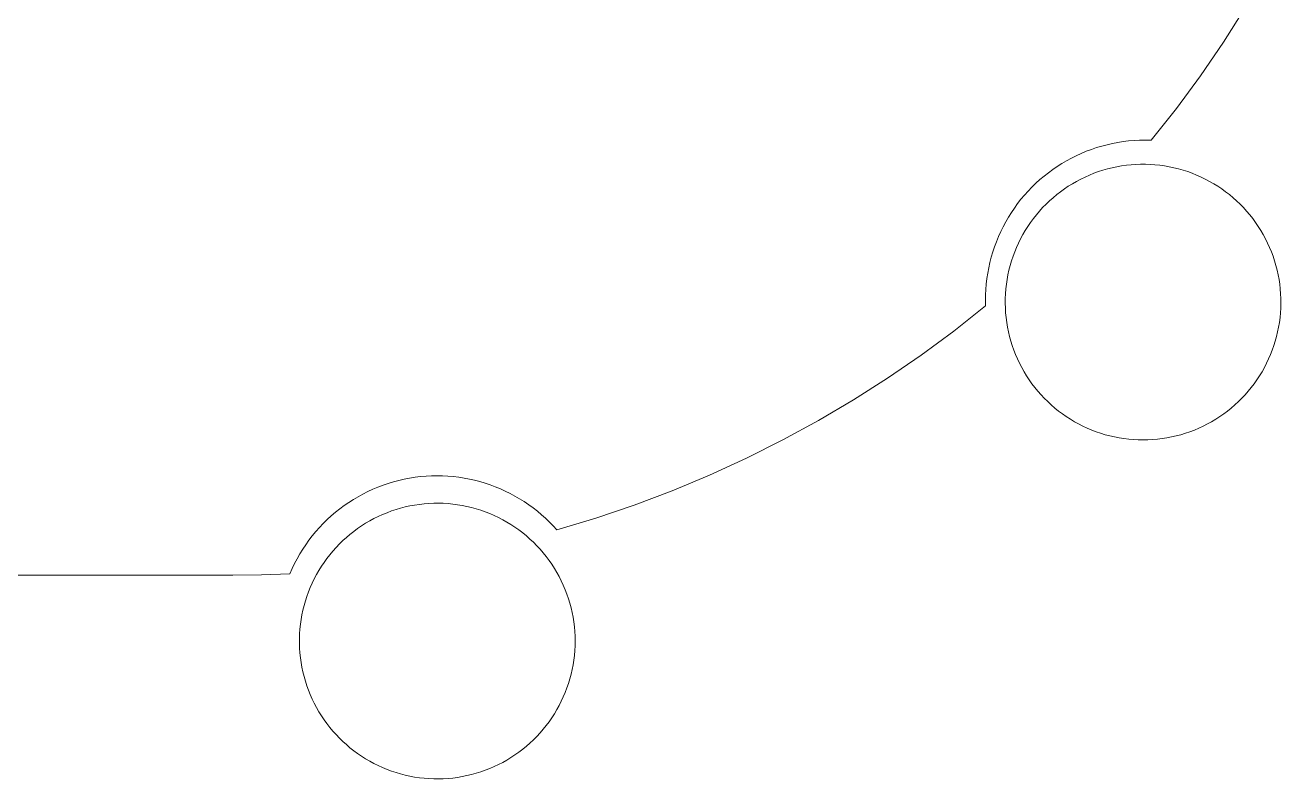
# Model space of a CAD drawing. Header units: millimetres. Extents: x 8434 to 10928, y 788 to 2545.
# Drawn here: x 9494.1 to 9551.2, y 841 to 875.3 of the extents above; entities that cross this region are included whole.
import ezdxf

# ---------------------------------------------------------------- set-up
doc = ezdxf.new("R2010")
doc.units = ezdxf.units.MM
doc.layers.add('ZANO_R', color=7, linetype='Continuous', lineweight=0)

msp = doc.modelspace()

# ---------------------------------------------------------------- linework, layer by layer
at = {"layer": 'ZANO_R'}
for p, q in [((9549.609, 876.06), (9548.618, 874.503)), ((9548.618, 874.503), (9547.574, 872.981)), ((9547.574, 872.981), (9546.479, 871.495)), ((9546.479, 871.495), (9545.333, 870.048)), ((9542.149, 869.449), (9542.379, 869.545)), ((9542.379, 869.545), (9542.611, 869.632)), ((9542.611, 869.632), (9542.847, 869.712)), ((9542.847, 869.712), (9543.085, 869.783)), ((9543.085, 869.783), (9543.325, 869.846)), ((9543.325, 869.846), (9543.567, 869.901)), ((9543.567, 869.901), (9543.811, 869.947)), ((9543.811, 869.947), (9544.056, 869.986)), ((9544.056, 869.986), (9544.303, 870.015)), ((9544.303, 870.015), (9544.551, 870.036)), ((9544.551, 870.036), (9544.799, 870.049)), ((9544.799, 870.049), (9545.047, 870.054)), ((9545.19, 870.052), (9545.047, 870.054)), ((9545.333, 870.048), (9545.19, 870.052)), ((9541.059, 868.858), (9541.269, 868.991)), ((9541.269, 868.991), (9541.483, 869.117)), ((9541.483, 869.117), (9541.701, 869.235)), ((9541.701, 869.235), (9541.923, 869.346)), ((9541.923, 869.346), (9542.149, 869.449)), ((9544.633, 868.948), (9544.416, 868.933)), ((9544.85, 868.955), (9544.633, 868.948)), ((9545.067, 868.955), (9544.85, 868.955)), ((9545.285, 868.948), (9545.067, 868.955)), ((9545.502, 868.933), (9545.285, 868.948)), ((9540.269, 868.256), (9540.459, 868.417)), ((9540.459, 868.417), (9540.654, 868.571)), ((9540.654, 868.571), (9540.854, 868.718)), ((9540.854, 868.718), (9541.059, 868.858)), ((9542.523, 868.463), (9542.324, 868.375)), ((9542.725, 868.545), (9542.523, 868.463)), ((9542.929, 868.619), (9542.725, 868.545)), ((9543.136, 868.685), (9542.929, 868.619)), ((9543.345, 868.745), (9543.136, 868.685)), ((9543.557, 868.797), (9543.345, 868.745)), ((9543.769, 868.842), (9543.557, 868.797)), ((9543.984, 868.88), (9543.769, 868.842)), ((9544.199, 868.91), (9543.984, 868.88)), ((9544.416, 868.933), (9544.199, 868.91)), ((9545.718, 868.91), (9545.502, 868.933)), ((9545.934, 868.88), (9545.718, 868.91)), ((9546.148, 868.842), (9545.934, 868.88)), ((9546.361, 868.797), (9546.148, 868.842)), ((9546.572, 868.745), (9546.361, 868.797)), ((9546.781, 868.685), (9546.572, 868.745)), ((9546.988, 868.619), (9546.781, 868.685)), ((9547.193, 868.545), (9546.988, 868.619)), ((9547.395, 868.463), (9547.193, 868.545)), ((9547.594, 868.375), (9547.395, 868.463)), ((9539.735, 867.737), (9539.907, 867.917)), ((9539.907, 867.917), (9540.085, 868.09)), ((9540.085, 868.09), (9540.269, 868.256)), ((9541.381, 867.835), (9541.205, 867.708)), ((9541.562, 867.956), (9541.381, 867.835)), ((9541.747, 868.071), (9541.562, 867.956)), ((9541.936, 868.179), (9541.747, 868.071)), ((9542.128, 868.281), (9541.936, 868.179)), ((9542.324, 868.375), (9542.128, 868.281)), ((9547.789, 868.281), (9547.594, 868.375)), ((9547.982, 868.179), (9547.789, 868.281)), ((9548.17, 868.071), (9547.982, 868.179)), ((9548.355, 867.956), (9548.17, 868.071)), ((9548.536, 867.835), (9548.355, 867.956)), ((9548.712, 867.708), (9548.536, 867.835)), ((9539.257, 867.166), (9539.409, 867.362)), ((9539.409, 867.362), (9539.569, 867.553)), ((9539.569, 867.553), (9539.735, 867.737)), ((9540.704, 867.29), (9540.547, 867.14)), ((9540.866, 867.435), (9540.704, 867.29)), ((9541.033, 867.574), (9540.866, 867.435)), ((9541.205, 867.708), (9541.033, 867.574)), ((9548.884, 867.574), (9548.712, 867.708)), ((9549.051, 867.435), (9548.884, 867.574)), ((9549.214, 867.29), (9549.051, 867.435)), ((9549.371, 867.14), (9549.214, 867.29)), ((9538.84, 866.549), (9538.972, 866.76)), ((9538.972, 866.76), (9539.111, 866.966)), ((9539.111, 866.966), (9539.257, 867.166)), ((9540.248, 866.823), (9540.108, 866.657)), ((9540.395, 866.984), (9540.248, 866.823)), ((9540.547, 867.14), (9540.395, 866.984)), ((9549.523, 866.984), (9549.371, 867.14)), ((9549.669, 866.823), (9549.523, 866.984)), ((9549.81, 866.657), (9549.669, 866.823)), ((9538.488, 865.893), (9538.598, 866.115)), ((9538.598, 866.115), (9538.715, 866.334)), ((9538.715, 866.334), (9538.84, 866.549)), ((9539.722, 866.131), (9539.605, 865.947)), ((9539.844, 866.311), (9539.722, 866.131)), ((9539.973, 866.486), (9539.844, 866.311)), ((9540.108, 866.657), (9539.973, 866.486)), ((9549.944, 866.486), (9549.81, 866.657)), ((9550.073, 866.311), (9549.944, 866.486)), ((9550.196, 866.131), (9550.073, 866.311)), ((9550.312, 865.947), (9550.196, 866.131)), ((9538.292, 865.436), (9538.386, 865.666)), ((9538.386, 865.666), (9538.488, 865.893)), ((9539.392, 865.568), (9539.296, 865.373)), ((9539.495, 865.76), (9539.392, 865.568)), ((9539.605, 865.947), (9539.495, 865.76)), ((9550.422, 865.76), (9550.312, 865.947)), ((9550.525, 865.568), (9550.422, 865.76)), ((9550.622, 865.373), (9550.525, 865.568)), ((9538.057, 864.729), (9538.127, 864.968)), ((9538.127, 864.968), (9538.206, 865.203)), ((9538.206, 865.203), (9538.292, 865.436)), ((9539.123, 864.974), (9539.047, 864.77)), ((9539.206, 865.175), (9539.123, 864.974)), ((9539.296, 865.373), (9539.206, 865.175)), ((9550.712, 865.175), (9550.622, 865.373)), ((9550.794, 864.974), (9550.712, 865.175)), ((9550.87, 864.77), (9550.794, 864.974)), ((9537.942, 864.246), (9537.996, 864.489)), ((9537.996, 864.489), (9538.057, 864.729)), ((9538.979, 864.564), (9538.917, 864.355)), ((9539.047, 864.77), (9538.979, 864.564)), ((9550.939, 864.564), (9550.87, 864.77)), ((9551, 864.355), (9550.939, 864.564)), ((9537.86, 863.756), (9537.897, 864.002)), ((9537.897, 864.002), (9537.942, 864.246)), ((9538.816, 863.932), (9538.777, 863.718)), ((9538.863, 864.144), (9538.816, 863.932)), ((9538.917, 864.355), (9538.863, 864.144)), ((9551.054, 864.144), (9551, 864.355)), ((9551.101, 863.932), (9551.054, 864.144)), ((9551.141, 863.718), (9551.101, 863.932)), ((9537.8, 863.014), (9537.811, 863.262)), ((9537.811, 863.262), (9537.831, 863.51)), ((9537.831, 863.51), (9537.86, 863.756)), ((9538.72, 863.287), (9538.703, 863.07)), ((9538.745, 863.503), (9538.72, 863.287)), ((9538.777, 863.718), (9538.745, 863.503)), ((9551.173, 863.503), (9551.141, 863.718)), ((9551.197, 863.287), (9551.173, 863.503)), ((9551.214, 863.07), (9551.197, 863.287)), ((9537.797, 862.765), (9537.8, 863.014)), ((9537.803, 862.517), (9537.797, 862.765)), ((9538.694, 862.852), (9538.692, 862.635)), ((9538.703, 863.07), (9538.694, 862.852)), ((9551.224, 862.852), (9551.214, 863.07)), ((9551.225, 862.635), (9551.224, 862.852)), ((9537.803, 862.517), (9536.355, 861.372)), ((9538.692, 862.635), (9538.698, 862.417)), ((9538.698, 862.417), (9538.711, 862.2)), ((9538.711, 862.2), (9538.732, 861.984)), ((9551.186, 861.984), (9551.207, 862.2)), ((9551.207, 862.2), (9551.22, 862.417)), ((9551.22, 862.417), (9551.225, 862.635)), ((9538.732, 861.984), (9538.76, 861.768)), ((9538.76, 861.768), (9538.795, 861.553)), ((9538.795, 861.553), (9538.839, 861.34)), ((9551.079, 861.34), (9551.122, 861.553)), ((9551.122, 861.553), (9551.158, 861.768)), ((9551.158, 861.768), (9551.186, 861.984)), ((9536.355, 861.372), (9534.87, 860.276)), ((9538.839, 861.34), (9538.889, 861.129)), ((9538.889, 861.129), (9538.947, 860.919)), ((9550.97, 860.919), (9551.028, 861.129)), ((9551.028, 861.129), (9551.079, 861.34)), ((9538.947, 860.919), (9539.012, 860.711)), ((9539.012, 860.711), (9539.084, 860.506)), ((9539.084, 860.506), (9539.164, 860.304)), ((9550.754, 860.304), (9550.833, 860.506)), ((9550.833, 860.506), (9550.905, 860.711)), ((9550.905, 860.711), (9550.97, 860.919)), ((9534.87, 860.276), (9533.348, 859.232)), ((9539.164, 860.304), (9539.25, 860.104)), ((9539.25, 860.104), (9539.343, 859.907)), ((9539.343, 859.907), (9539.443, 859.714)), ((9550.474, 859.714), (9550.574, 859.907)), ((9550.574, 859.907), (9550.668, 860.104)), ((9550.668, 860.104), (9550.754, 860.304)), ((9539.443, 859.714), (9539.55, 859.524)), ((9539.55, 859.524), (9539.663, 859.339)), ((9539.663, 859.339), (9539.782, 859.157)), ((9550.135, 859.157), (9550.255, 859.339)), ((9550.255, 859.339), (9550.368, 859.524)), ((9550.368, 859.524), (9550.474, 859.714)), ((9533.348, 859.232), (9531.791, 858.241)), ((9539.782, 859.157), (9539.908, 858.979)), ((9539.908, 858.979), (9540.04, 858.806)), ((9540.04, 858.806), (9540.177, 858.638)), ((9549.74, 858.638), (9549.878, 858.806)), ((9549.878, 858.806), (9550.01, 858.979)), ((9550.01, 858.979), (9550.135, 859.157)), ((9531.791, 858.241), (9530.201, 857.303)), ((9540.177, 858.638), (9540.321, 858.474)), ((9540.321, 858.474), (9540.47, 858.316)), ((9540.47, 858.316), (9540.624, 858.163)), ((9540.624, 858.163), (9540.784, 858.015)), ((9549.133, 858.015), (9549.293, 858.163)), ((9549.293, 858.163), (9549.447, 858.316)), ((9549.447, 858.316), (9549.597, 858.474)), ((9549.597, 858.474), (9549.74, 858.638)), ((9540.784, 858.015), (9540.949, 857.873)), ((9540.949, 857.873), (9541.118, 857.737)), ((9541.118, 857.737), (9541.293, 857.606)), ((9541.293, 857.606), (9541.471, 857.482)), ((9548.446, 857.482), (9548.625, 857.606)), ((9548.625, 857.606), (9548.799, 857.737)), ((9548.799, 857.737), (9548.969, 857.873)), ((9548.969, 857.873), (9549.133, 858.015)), ((9530.201, 857.303), (9528.58, 856.421)), ((9541.471, 857.482), (9541.654, 857.364)), ((9541.654, 857.364), (9541.841, 857.253)), ((9541.841, 857.253), (9542.031, 857.148)), ((9542.031, 857.148), (9542.226, 857.05)), ((9542.226, 857.05), (9542.423, 856.958)), ((9542.423, 856.958), (9542.623, 856.874)), ((9547.294, 856.874), (9547.494, 856.958)), ((9547.494, 856.958), (9547.692, 857.05)), ((9547.692, 857.05), (9547.886, 857.148)), ((9547.886, 857.148), (9548.076, 857.253)), ((9548.076, 857.253), (9548.263, 857.364)), ((9548.263, 857.364), (9548.446, 857.482)), ((9528.58, 856.421), (9526.93, 855.594)), ((9542.623, 856.874), (9542.827, 856.796)), ((9542.827, 856.796), (9543.032, 856.726)), ((9543.032, 856.726), (9543.241, 856.662)), ((9543.241, 856.662), (9543.451, 856.606)), ((9543.451, 856.606), (9543.663, 856.558)), ((9543.663, 856.558), (9543.876, 856.516)), ((9543.876, 856.516), (9544.091, 856.483)), ((9544.091, 856.483), (9544.307, 856.456)), ((9544.307, 856.456), (9544.524, 856.437)), ((9544.524, 856.437), (9544.741, 856.426)), ((9544.741, 856.426), (9544.959, 856.422)), ((9544.959, 856.422), (9545.176, 856.426)), ((9545.176, 856.426), (9545.393, 856.437)), ((9545.393, 856.437), (9545.61, 856.456)), ((9545.61, 856.456), (9545.826, 856.483)), ((9545.826, 856.483), (9546.041, 856.516)), ((9546.041, 856.516), (9546.255, 856.558)), ((9546.255, 856.558), (9546.467, 856.606)), ((9546.467, 856.606), (9546.677, 856.662)), ((9546.677, 856.662), (9546.885, 856.726)), ((9546.885, 856.726), (9547.091, 856.796)), ((9547.091, 856.796), (9547.294, 856.874)), ((9526.93, 855.594), (9525.252, 854.824)), ((9511.37, 854.64), (9511.616, 854.687)), ((9511.616, 854.687), (9511.864, 854.726)), ((9511.864, 854.726), (9512.112, 854.756)), ((9512.112, 854.756), (9512.362, 854.778)), ((9512.362, 854.778), (9512.612, 854.791)), ((9512.612, 854.791), (9512.862, 854.795)), ((9513.109, 854.791), (9512.862, 854.795)), ((9513.355, 854.778), (9513.109, 854.791)), ((9513.6, 854.757), (9513.355, 854.778)), ((9513.845, 854.728), (9513.6, 854.757)), ((9514.089, 854.691), (9513.845, 854.728)), ((9514.331, 854.645), (9514.089, 854.691)), ((9525.252, 854.824), (9523.549, 854.112)), ((9509.715, 854.076), (9509.942, 854.181)), ((9509.942, 854.181), (9510.173, 854.278)), ((9510.173, 854.278), (9510.407, 854.367)), ((9510.407, 854.367), (9510.644, 854.447)), ((9510.644, 854.447), (9510.884, 854.52)), ((9510.884, 854.52), (9511.126, 854.584)), ((9511.126, 854.584), (9511.37, 854.64)), ((9514.571, 854.591), (9514.331, 854.645)), ((9514.81, 854.529), (9514.571, 854.591)), ((9515.046, 854.458), (9514.81, 854.529)), ((9515.28, 854.38), (9515.046, 854.458)), ((9515.511, 854.294), (9515.28, 854.38)), ((9515.739, 854.2), (9515.511, 854.294)), ((9515.963, 854.098), (9515.739, 854.2)), ((9523.549, 854.112), (9521.823, 853.459)), ((9508.639, 853.438), (9508.845, 853.58)), ((9508.845, 853.58), (9509.056, 853.715)), ((9509.056, 853.715), (9509.271, 853.843)), ((9509.271, 853.843), (9509.491, 853.963)), ((9509.491, 853.963), (9509.715, 854.076)), ((9512.274, 853.519), (9512.491, 853.536)), ((9512.491, 853.536), (9512.708, 853.545)), ((9512.708, 853.545), (9512.926, 853.547)), ((9512.926, 853.547), (9513.143, 853.541)), ((9513.143, 853.541), (9513.36, 853.528)), ((9516.184, 853.989), (9515.963, 854.098)), ((9516.401, 853.873), (9516.184, 853.989)), ((9516.614, 853.749), (9516.401, 853.873)), ((9516.823, 853.618), (9516.614, 853.749)), ((9517.027, 853.479), (9516.823, 853.618)), ((9507.868, 852.8), (9508.052, 852.969)), ((9508.052, 852.969), (9508.242, 853.132)), ((9508.242, 853.132), (9508.438, 853.288)), ((9508.438, 853.288), (9508.639, 853.438)), ((9510.187, 852.943), (9510.385, 853.033)), ((9510.385, 853.033), (9510.586, 853.116)), ((9510.586, 853.116), (9510.79, 853.192)), ((9510.79, 853.192), (9510.997, 853.26)), ((9510.997, 853.26), (9511.205, 853.322)), ((9511.205, 853.322), (9511.416, 853.376)), ((9511.416, 853.376), (9511.629, 853.423)), ((9511.629, 853.423), (9511.842, 853.462)), ((9511.842, 853.462), (9512.058, 853.494)), ((9512.058, 853.494), (9512.274, 853.519)), ((9513.36, 853.528), (9513.577, 853.507)), ((9513.577, 853.507), (9513.792, 853.479)), ((9513.792, 853.479), (9514.007, 853.443)), ((9514.007, 853.443), (9514.22, 853.4)), ((9514.22, 853.4), (9514.432, 853.35)), ((9514.432, 853.35), (9514.642, 853.292)), ((9514.642, 853.292), (9514.849, 853.227)), ((9514.849, 853.227), (9515.054, 853.155)), ((9515.054, 853.155), (9515.257, 853.075)), ((9515.257, 853.075), (9515.457, 852.989)), ((9515.457, 852.989), (9515.653, 852.896)), ((9517.226, 853.334), (9517.027, 853.479)), ((9517.421, 853.183), (9517.226, 853.334)), ((9517.61, 853.025), (9517.421, 853.183)), ((9517.793, 852.86), (9517.61, 853.025)), ((9521.823, 853.459), (9520.075, 852.864)), ((9507.351, 852.255), (9507.517, 852.443)), ((9507.517, 852.443), (9507.689, 852.624)), ((9507.689, 852.624), (9507.868, 852.8)), ((9509.074, 852.266), (9509.249, 852.395)), ((9509.249, 852.395), (9509.429, 852.517)), ((9509.429, 852.517), (9509.613, 852.634)), ((9509.613, 852.634), (9509.801, 852.743)), ((9509.801, 852.743), (9509.992, 852.847)), ((9509.992, 852.847), (9510.187, 852.943)), ((9515.653, 852.896), (9515.846, 852.796)), ((9515.846, 852.796), (9516.036, 852.689)), ((9516.036, 852.689), (9516.222, 852.576)), ((9516.222, 852.576), (9516.404, 852.457)), ((9516.404, 852.457), (9516.581, 852.331)), ((9517.971, 852.689), (9517.793, 852.86)), ((9518.143, 852.513), (9517.971, 852.689)), ((9518.309, 852.33), (9518.143, 852.513)), ((9520.075, 852.864), (9518.309, 852.33)), ((9506.893, 851.66), (9507.039, 851.863)), ((9507.039, 851.863), (9507.191, 852.062)), ((9507.191, 852.062), (9507.351, 852.255)), ((9508.421, 851.692), (9508.576, 851.844)), ((9508.576, 851.844), (9508.737, 851.99)), ((9508.737, 851.99), (9508.903, 852.131)), ((9508.903, 852.131), (9509.074, 852.266)), ((9516.581, 852.331), (9516.754, 852.199)), ((9516.754, 852.199), (9516.923, 852.061)), ((9516.923, 852.061), (9517.086, 851.918)), ((9517.086, 851.918), (9517.245, 851.769)), ((9506.623, 851.238), (9506.754, 851.451)), ((9506.754, 851.451), (9506.893, 851.66)), ((9507.986, 851.206), (9508.125, 851.373)), ((9508.125, 851.373), (9508.27, 851.535)), ((9508.27, 851.535), (9508.421, 851.692)), ((9517.245, 851.769), (9517.398, 851.614)), ((9517.398, 851.614), (9517.545, 851.455)), ((9517.545, 851.455), (9517.687, 851.29)), ((9517.687, 851.29), (9517.824, 851.12)), ((9506.275, 850.572), (9506.383, 850.798)), ((9506.383, 850.798), (9506.499, 851.02)), ((9506.499, 851.02), (9506.623, 851.238)), ((9507.604, 850.677), (9507.725, 850.857)), ((9507.725, 850.857), (9507.853, 851.034)), ((9507.853, 851.034), (9507.986, 851.206)), ((9517.824, 851.12), (9517.954, 850.946)), ((9517.954, 850.946), (9518.078, 850.768)), ((9518.078, 850.768), (9518.196, 850.585)), ((9503.57, 850.28), (9483.146, 850.28)), ((9504.873, 850.296), (9503.57, 850.28)), ((9506.174, 850.343), (9504.873, 850.296)), ((9506.174, 850.343), (9506.275, 850.572)), ((9507.185, 849.915), (9507.28, 850.111)), ((9507.28, 850.111), (9507.381, 850.303)), ((9507.381, 850.303), (9507.49, 850.492)), ((9507.49, 850.492), (9507.604, 850.677)), ((9518.196, 850.585), (9518.308, 850.398)), ((9518.308, 850.398), (9518.413, 850.207)), ((9518.413, 850.207), (9518.511, 850.013)), ((9507.016, 849.514), (9507.097, 849.716)), ((9507.097, 849.716), (9507.185, 849.915)), ((9518.511, 850.013), (9518.602, 849.816)), ((9518.602, 849.816), (9518.687, 849.615)), ((9518.687, 849.615), (9518.764, 849.412)), ((9506.815, 848.893), (9506.875, 849.103)), ((9506.875, 849.103), (9506.942, 849.31)), ((9506.942, 849.31), (9507.016, 849.514)), ((9518.764, 849.412), (9518.835, 849.206)), ((9518.835, 849.206), (9518.898, 848.998)), ((9518.898, 848.998), (9518.954, 848.788)), ((9506.68, 848.255), (9506.718, 848.469)), ((9506.718, 848.469), (9506.763, 848.682)), ((9506.763, 848.682), (9506.815, 848.893)), ((9518.954, 848.788), (9519.003, 848.576)), ((9519.003, 848.576), (9519.044, 848.362)), ((9506.613, 847.606), (9506.628, 847.823)), ((9506.628, 847.823), (9506.65, 848.04)), ((9506.65, 848.04), (9506.68, 848.255)), ((9519.044, 848.362), (9519.078, 848.148)), ((9519.078, 848.148), (9519.104, 847.932)), ((9519.104, 847.932), (9519.123, 847.715)), ((9506.605, 847.389), (9506.613, 847.606)), ((9506.605, 847.171), (9506.605, 847.389)), ((9519.123, 847.715), (9519.134, 847.498)), ((9519.134, 847.498), (9519.138, 847.28)), ((9519.138, 847.28), (9519.134, 847.063)), ((9506.613, 846.954), (9506.605, 847.171)), ((9506.628, 846.737), (9506.613, 846.954)), ((9506.65, 846.521), (9506.628, 846.737)), ((9519.123, 846.845), (9519.104, 846.629)), ((9519.134, 847.063), (9519.123, 846.845)), ((9506.68, 846.305), (9506.65, 846.521)), ((9506.718, 846.091), (9506.68, 846.305)), ((9519.044, 846.198), (9519.003, 845.984)), ((9519.078, 846.413), (9519.044, 846.198)), ((9519.104, 846.629), (9519.078, 846.413)), ((9506.763, 845.878), (9506.718, 846.091)), ((9506.815, 845.667), (9506.763, 845.878)), ((9506.875, 845.458), (9506.815, 845.667)), ((9518.898, 845.562), (9518.835, 845.354)), ((9518.954, 845.772), (9518.898, 845.562)), ((9519.003, 845.984), (9518.954, 845.772)), ((9506.942, 845.251), (9506.875, 845.458)), ((9507.016, 845.046), (9506.942, 845.251)), ((9507.097, 844.844), (9507.016, 845.046)), ((9518.764, 845.148), (9518.687, 844.945)), ((9518.835, 845.354), (9518.764, 845.148)), ((9507.185, 844.645), (9507.097, 844.844)), ((9507.28, 844.45), (9507.185, 844.645)), ((9507.381, 844.257), (9507.28, 844.45)), ((9518.511, 844.547), (9518.413, 844.353)), ((9518.602, 844.744), (9518.511, 844.547)), ((9518.687, 844.945), (9518.602, 844.744)), ((9507.49, 844.068), (9507.381, 844.257)), ((9507.604, 843.884), (9507.49, 844.068)), ((9507.725, 843.703), (9507.604, 843.884)), ((9518.196, 843.976), (9518.078, 843.793)), ((9518.308, 844.162), (9518.196, 843.976)), ((9518.413, 844.353), (9518.308, 844.162)), ((9507.853, 843.526), (9507.725, 843.703)), ((9507.986, 843.355), (9507.853, 843.526)), ((9508.125, 843.187), (9507.986, 843.355)), ((9517.687, 843.27), (9517.545, 843.106)), ((9517.824, 843.44), (9517.687, 843.27)), ((9517.954, 843.614), (9517.824, 843.44)), ((9518.078, 843.793), (9517.954, 843.614)), ((9508.27, 843.025), (9508.125, 843.187)), ((9508.421, 842.868), (9508.27, 843.025)), ((9508.576, 842.716), (9508.421, 842.868)), ((9508.737, 842.57), (9508.576, 842.716)), ((9517.245, 842.791), (9517.086, 842.642)), ((9517.398, 842.946), (9517.245, 842.791)), ((9517.545, 843.106), (9517.398, 842.946)), ((9508.903, 842.429), (9508.737, 842.57)), ((9509.074, 842.294), (9508.903, 842.429)), ((9509.249, 842.166), (9509.074, 842.294)), ((9509.429, 842.043), (9509.249, 842.166)), ((9516.581, 842.229), (9516.404, 842.104)), ((9516.754, 842.361), (9516.581, 842.229)), ((9516.923, 842.499), (9516.754, 842.361)), ((9517.086, 842.642), (9516.923, 842.499)), ((9509.613, 841.927), (9509.429, 842.043)), ((9509.801, 841.817), (9509.613, 841.927)), ((9509.992, 841.714), (9509.801, 841.817)), ((9510.187, 841.617), (9509.992, 841.714)), ((9510.385, 841.527), (9510.187, 841.617)), ((9515.457, 841.571), (9515.257, 841.485)), ((9515.653, 841.664), (9515.457, 841.571)), ((9515.846, 841.764), (9515.653, 841.664)), ((9516.036, 841.871), (9515.846, 841.764)), ((9516.222, 841.984), (9516.036, 841.871)), ((9516.404, 842.104), (9516.222, 841.984)), ((9510.586, 841.444), (9510.385, 841.527)), ((9510.79, 841.369), (9510.586, 841.444)), ((9510.997, 841.3), (9510.79, 841.369)), ((9511.205, 841.239), (9510.997, 841.3)), ((9511.416, 841.184), (9511.205, 841.239)), ((9511.629, 841.138), (9511.416, 841.184)), ((9511.842, 841.098), (9511.629, 841.138)), ((9512.058, 841.066), (9511.842, 841.098)), ((9512.274, 841.042), (9512.058, 841.066)), ((9512.491, 841.025), (9512.274, 841.042)), ((9512.708, 841.015), (9512.491, 841.025)), ((9512.926, 841.013), (9512.708, 841.015)), ((9513.143, 841.019), (9512.926, 841.013)), ((9513.36, 841.032), (9513.143, 841.019)), ((9513.577, 841.053), (9513.36, 841.032)), ((9513.792, 841.081), (9513.577, 841.053)), ((9514.007, 841.117), (9513.792, 841.081)), ((9514.22, 841.16), (9514.007, 841.117)), ((9514.432, 841.211), (9514.22, 841.16)), ((9514.642, 841.268), (9514.432, 841.211)), ((9514.849, 841.333), (9514.642, 841.268)), ((9515.054, 841.406), (9514.849, 841.333)), ((9515.257, 841.485), (9515.054, 841.406))]:
    msp.add_line(p, q, dxfattribs=at)

doc.saveas('drawing.dxf')
